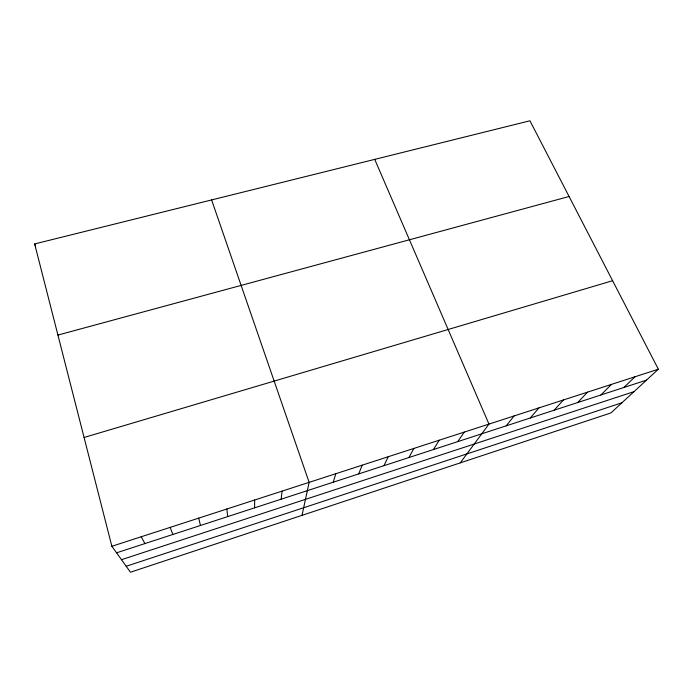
<?xml version="1.0" encoding="UTF-8"?>
<svg xmlns="http://www.w3.org/2000/svg" width="693" height="693" viewBox="0 0 693 693"><rect width="100%" height="100%" fill="white"/><g stroke="black" fill="none" stroke-linecap="round" stroke-linejoin="round"><path stroke-width="1.04" d="M254.6 507.83L254.652 500.008M281.141 499.185L282.077 491.129M302.018 515.341L309.13 482.354L211.616 199.939M333.212 482.215L335.836 473.709M358.757 473.891L362.188 465.168M383.983 465.67L388.201 456.739M408.887 457.553L413.877 448.423M433.489 449.532L439.223 440.202M457.787 441.614L464.249 432.094M460.256 462.881L488.963 424.09L374.722 159.373M506.202 425.831L514.102 415.947M530.318 417.974L538.911 407.908M554.14 410.213L563.409 399.965M577.667 402.546L587.595 392.134M600.9 394.975L611.477 384.39M623.856 387.491L635.065 376.749M658.35 369.204L610.931 412.924L130.466 572.219L111.868 546.275L34.65 243.936L529.946 120.781L658.35 369.204L111.868 546.275M126.195 566.276L621.95 402.772M121.483 559.693L634.026 391.632M116.563 552.823L646.534 380.102M84.078 437.474L612.612 280.717M57.926 335.074L569.083 196.5M141.207 536.763L144.898 543.589M34.65 243.936L35.499 245.885M170.149 527.39L172.869 534.468M198.7 518.139L200.468 525.476M226.871 509.009L227.711 516.597"/></g></svg>
